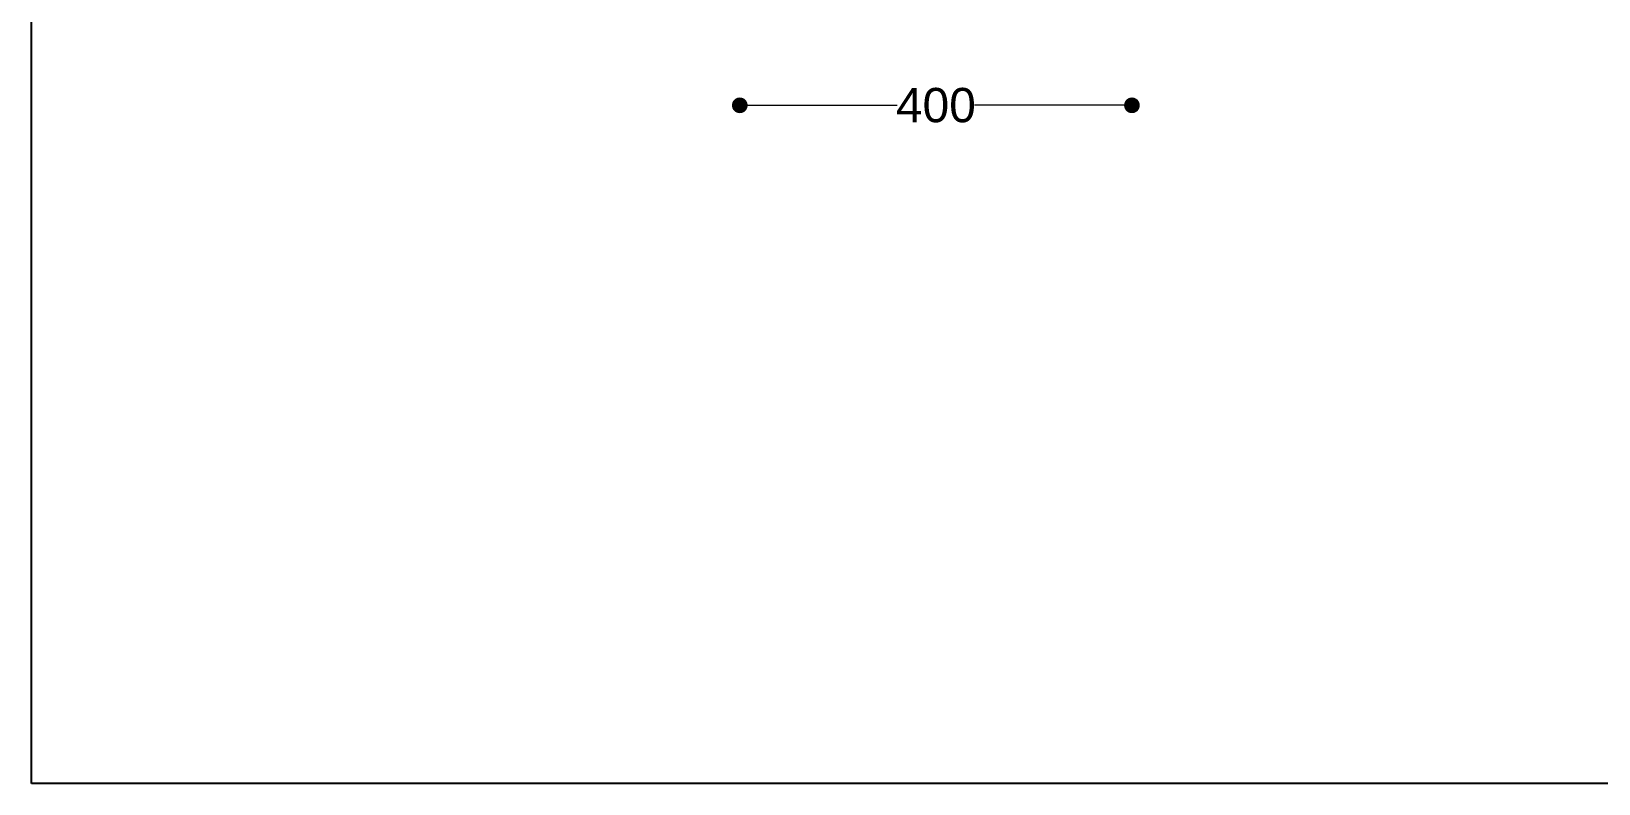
# Model space of a CAD drawing. Header units: millimetres. Extents: x 10366 to 13995, y 24552 to 29685.
# Drawn here: x 10366 to 11965, y 24552 to 25320 of the extents above; entities that cross this region are included whole.
import ezdxf

# ---------------------------------------------------------------- set-up
doc = ezdxf.new("R2010")
doc.units = ezdxf.units.MM
doc.header["$LTSCALE"] = 3
doc.styles.get("Standard").update_dxf_attribs({"font": 'arial.ttf'})
doc.dimstyles.new('MATEUSZ', dxfattribs={"dimtxt": 35, "dimasz": 16, "dimexe": 0.18, "dimexo": 0.0625, "dimgap": 0.09, "dimtad": 0, "dimdec": 0, "dimdsep": 46, "dimtxsty": 'Standard', "dimblk": 'DOT', "dimcen": 0.09, "dimse1": 1, "dimse2": 1, "dimadec": 0, "dimazin": 0, "dimtfac": 1, "dimtdec": 0, "dimtofl": 0, "dimtmove": 0, "dimatfit": 3, "dimfxl": 1, "dimtolj": 1, "dimtzin": 0, "dimlwd": 9, "dimlwe": 9, "dimarcsym": 0})

# ---------------------------------------------------------------- blocks, each defined once
blk = doc.blocks.new('_Dot')
at = {"color": 0, "linetype": 'ByBlock', "lineweight": -2}
blk.add_line((-0.5, 0), (-1, 0), dxfattribs=at)
at = {"color": 0, "linetype": 'ByBlock', "const_width": 0.5}
blk.add_lwpolyline([(-0.25, 0, 1), (0.25, 0, 1)], format="xyb", close=True, dxfattribs=at)
blk = doc.blocks.new('*D24')
at = {"color": 0, "lineweight": 9, "transparency": 16777216}
for p, q in [((11104.8, 25244.5), (11249.4, 25244.5)), ((11472.8, 25244.5), (11328.2, 25244.5))]:
    blk.add_line(p, q, dxfattribs=at)
at = {"layer": 'Defpoints', "color": 0, "transparency": 16777216}
for p in [(11088.8, 26322.8), (11488.8, 26322.8), (11488.8, 25244.5)]:
    blk.add_point(p, dxfattribs=at)
at = {"color": 0, "lineweight": 9, "transparency": 16777216, "xscale": 16, "yscale": 16, "zscale": 16, "rotation": 180}
blk.add_blockref('_Dot', (11088.8, 25244.5), dxfattribs=at)
at = {"color": 0, "lineweight": 9, "transparency": 16777216, "xscale": 16, "yscale": 16, "zscale": 16}
blk.add_blockref('_Dot', (11488.8, 25244.5), dxfattribs=at)
at = {"color": 0, "transparency": 16777216, "insert": (11288.8, 25244.5), "char_height": 35, "attachment_point": 5}
blk.add_mtext('\\A1;400', dxfattribs=at)

msp = doc.modelspace()

# ---------------------------------------------------------------- linework, layer by layer
msp.add_lwpolyline([(10366.2, 24552.5), (10366.2, 29684.6), (13995, 29684.6), (13995, 24552.5)], close=True)

# ---------------------------------------------------------------- dimensions: what is measured, and where the dimension line sits
dim = msp.add_linear_dim(base=(11488.8, 25244.5), p1=(11088.8, 26322.8), p2=(11488.8, 26322.8), dimstyle='MATEUSZ')
dim.commit()
dim.dimension.update_dxf_attribs({"geometry": '*D24', "text_midpoint": (11288.8, 25244.5)})

doc.saveas('drawing.dxf')
